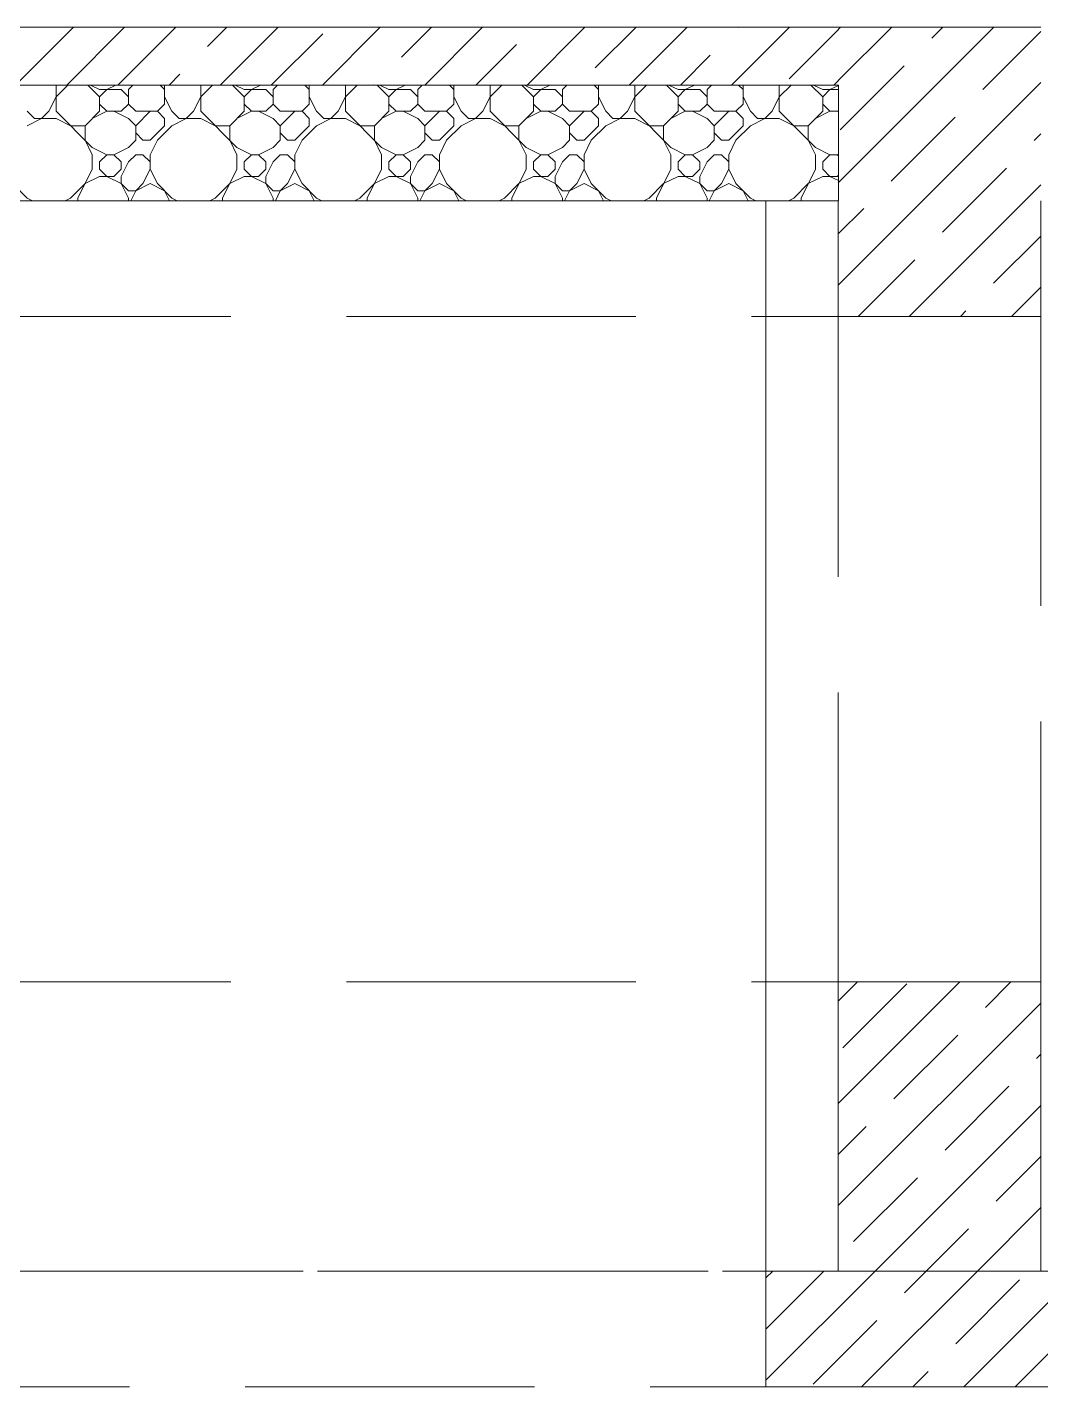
# Model space of a CAD drawing. Header units: millimetres. Extents: x 53645 to 137188, y 78097 to 135533.
# Drawn here: x 68644 to 70396, y 101230 to 103580 of the extents above; entities that cross this region are included whole.
import ezdxf

# ---------------------------------------------------------------- set-up
doc = ezdxf.new("R2010")
doc.units = ezdxf.units.MM
doc.linetypes.add('GOST2.303 4', pattern=[7, 5, -2, 0])
doc.layers.add('hatch', color=7, linetype='Continuous', lineweight=5)
doc.layers.add('Wall2', color=5, linetype='Continuous', lineweight=5)

msp = doc.modelspace()

# ---------------------------------------------------------------- linework, layer by layer
at = {"layer": 'hatch', "color": 251, "ltscale": 100}
for points in [[(70046.5, 103579.9), (65888.2, 103579.9)], [(68624.5, 103479.9), (68724.5, 103579.9)], [(68712.9, 103479.9), (68812.9, 103579.9)], [(68801.3, 103479.9), (68901.3, 103579.9)], [(68956.3, 103546.6), (68989.7, 103579.9)], [(68978.1, 103479.9), (69078.1, 103579.9)], [(69066.4, 103479.9), (69155.2, 103568.7)], [(69154.8, 103479.9), (69254.8, 103579.9)], [(69291.3, 103528), (69343.2, 103579.9)], [(69331.6, 103479.9), (69431.6, 103579.9)], [(69508.4, 103479.9), (69608.4, 103579.9)], [(69626.3, 103509.5), (69696.8, 103579.9)], [(69685.2, 103479.9), (69785.2, 103579.9)], [(69861.9, 103479.9), (69961.9, 103579.9)], [(69872.9, 103579.3), (69873.5, 103579.9)], [(69961.3, 103490.9), (70046.5, 103576.1)], [(70046.4, 103487.7), (70138.7, 103579.9)], [(70046.4, 103310.9), (70315.5, 103579.9)], [(70046.4, 103576.1), (70050.3, 103579.9)], [(70396.4, 103579.9), (70046.5, 103579.9)], [(70207.9, 103560.7), (70227.1, 103579.9)], [(70296.3, 103472.3), (70396.4, 103572.5)], [(69420, 103479.9), (69490.2, 103550.1)], [(69773.5, 103479.9), (69825.2, 103531.6)], [(68889.7, 103479.9), (68908.6, 103498.9)], [(70049.7, 103402.5), (70160.1, 103513)], [(65896.5, 103479.9), (70046.5, 103479.9)], [(65896.5, 103479.9), (70046.4, 103479.9)], [(68694.5, 103434.6), (68694.5, 103479.9)], [(68694.5, 103459.6), (68714.8, 103479.9)], [(68769.5, 103459.6), (68749.2, 103479.9)], [(68769.5, 103472.1), (68753.8, 103479.9)], [(68769.5, 103472.1), (68807, 103472.1)], [(68769.5, 103459.6), (68782, 103472.1)], [(68782, 103472.1), (68797.6, 103479.9)], [(68819.5, 103459.6), (68807, 103472.1)], [(68819.5, 103472.1), (68827.3, 103479.9)], [(68819.5, 103447.1), (68819.5, 103472.1)], [(68882, 103472.1), (68874.2, 103479.9)], [(68882, 103447.1), (68882, 103479.9)], [(68944.5, 103434.6), (68944.5, 103479.9)], [(68944.5, 103459.6), (68964.8, 103479.9)], [(69019.5, 103459.6), (68999.2, 103479.9)], [(69019.5, 103472.1), (69003.8, 103479.9)], [(69019.5, 103472.1), (69057, 103472.1)], [(69019.5, 103459.6), (69032, 103472.1)], [(69032, 103472.1), (69047.6, 103479.9)], [(69069.5, 103459.6), (69057, 103472.1)], [(69069.5, 103472.1), (69077.3, 103479.9)], [(69069.5, 103447.1), (69069.5, 103472.1)], [(69132, 103472.1), (69124.2, 103479.9)], [(69132, 103447.1), (69132, 103479.9)], [(69194.5, 103434.6), (69194.5, 103479.9)], [(69194.5, 103459.6), (69214.8, 103479.9)], [(69243.2, 103479.9), (69243.6, 103480.3)], [(69269.5, 103459.6), (69249.2, 103479.9)], [(69269.5, 103472.1), (69253.8, 103479.9)], [(69269.5, 103472.1), (69307, 103472.1)], [(69269.5, 103459.6), (69282, 103472.1)], [(69282, 103472.1), (69297.6, 103479.9)], [(69319.5, 103459.6), (69307, 103472.1)], [(69319.5, 103472.1), (69327.3, 103479.9)], [(69319.5, 103447.1), (69319.5, 103472.1)], [(69382, 103472.1), (69374.2, 103479.9)], [(69382, 103447.1), (69382, 103479.9)], [(69444.5, 103434.6), (69444.5, 103479.9)], [(69444.5, 103459.6), (69464.8, 103479.9)], [(69519.5, 103459.6), (69499.2, 103479.9)], [(69519.5, 103472.1), (69503.8, 103479.9)], [(69519.5, 103472.1), (69557, 103472.1)], [(69519.5, 103459.6), (69532, 103472.1)], [(69532, 103472.1), (69547.6, 103479.9)], [(69569.5, 103459.6), (69557, 103472.1)], [(69569.5, 103472.1), (69577.3, 103479.9)], [(69569.5, 103447.1), (69569.5, 103472.1)], [(69632, 103472.1), (69624.2, 103479.9)], [(69632, 103447.1), (69632, 103479.9)], [(69694.5, 103434.6), (69694.5, 103479.9)], [(69694.5, 103459.6), (69714.8, 103479.9)], [(69769.5, 103459.6), (69749.2, 103479.9)], [(69769.5, 103472.1), (69753.8, 103479.9)], [(69769.5, 103472.1), (69807, 103472.1)], [(69769.5, 103459.6), (69782, 103472.1)], [(69782, 103472.1), (69797.6, 103479.9)], [(69819.5, 103459.6), (69807, 103472.1)], [(69819.5, 103472.1), (69827.3, 103479.9)], [(69819.5, 103447.1), (69819.5, 103472.1)], [(69882, 103472.1), (69874.2, 103479.9)], [(69882, 103447.1), (69882, 103479.9)], [(69944.5, 103434.6), (69944.5, 103479.9)], [(69944.5, 103459.6), (69964.8, 103479.9)], [(70019.5, 103459.6), (69999.2, 103479.9)], [(70019.5, 103472.1), (70003.8, 103479.9)], [(70019.5, 103472.1), (70046.5, 103472.1)], [(70019.5, 103459.6), (70032, 103472.1)], [(70032, 103472.1), (70046.5, 103479.4)], [(70038.7, 103479.9), (70046.5, 103487.7)], [(70046.4, 103134.1), (70396.4, 103484.1)], [(70046.5, 103479.9), (70046.5, 103279.9)], [(68682, 103434.6), (68694.5, 103459.6)], [(68769.5, 103434.6), (68769.5, 103459.6)], [(68782, 103434.6), (68769.5, 103447.1)], [(68807, 103434.6), (68819.5, 103447.1)], [(68832, 103434.6), (68819.5, 103447.1)], [(68869.5, 103434.6), (68882, 103447.1)], [(68894.5, 103434.6), (68882, 103459.6)], [(68932, 103434.6), (68944.5, 103459.6)], [(69019.5, 103434.6), (69019.5, 103459.6)], [(69032, 103434.6), (69019.5, 103447.1)], [(69057, 103434.6), (69069.5, 103447.1)], [(69082, 103434.6), (69069.5, 103447.1)], [(69119.5, 103434.6), (69132, 103447.1)], [(69144.5, 103434.6), (69132, 103459.6)], [(69182, 103434.6), (69194.5, 103459.6)], [(69269.5, 103434.6), (69269.5, 103459.6)], [(69282, 103434.6), (69269.5, 103447.1)], [(69307, 103434.6), (69319.5, 103447.1)], [(69332, 103434.6), (69319.5, 103447.1)], [(69369.5, 103434.6), (69382, 103447.1)], [(69394.5, 103434.6), (69382, 103459.6)], [(69432, 103434.6), (69444.5, 103459.6)], [(69519.5, 103434.6), (69519.5, 103459.6)], [(69532, 103434.6), (69519.5, 103447.1)], [(69557, 103434.6), (69569.5, 103447.1)], [(69582, 103434.6), (69569.5, 103447.1)], [(69619.5, 103434.6), (69632, 103447.1)], [(69644.5, 103434.6), (69632, 103459.6)], [(69682, 103434.6), (69694.5, 103459.6)], [(69769.5, 103434.6), (69769.5, 103459.6)], [(69782, 103434.6), (69769.5, 103447.1)], [(69807, 103434.6), (69819.5, 103447.1)], [(69832, 103434.6), (69819.5, 103447.1)], [(69869.5, 103434.6), (69882, 103447.1)], [(69894.5, 103434.6), (69882, 103459.6)], [(69932, 103434.6), (69944.5, 103459.6)], [(70019.5, 103434.6), (70019.5, 103459.6)], [(70032, 103434.6), (70019.5, 103447.1)], [(68657, 103422.1), (68644.5, 103434.6)], [(68669.5, 103422.1), (68682, 103434.6)], [(68757, 103372.1), (68694.5, 103434.6)], [(68744.5, 103409.6), (68769.5, 103434.6)], [(68757, 103422.1), (68782, 103434.6)], [(68782, 103434.6), (68807, 103434.6)], [(68819.5, 103422.1), (68794.5, 103434.6)], [(68832, 103434.6), (68869.5, 103434.6)], [(68832, 103409.6), (68857, 103434.6)], [(68882, 103422.1), (68869.5, 103434.6)], [(68907, 103422.1), (68894.5, 103434.6)], [(68919.5, 103422.1), (68932, 103434.6)], [(69007, 103372.1), (68944.5, 103434.6)], [(68994.5, 103409.6), (69019.5, 103434.6)], [(69007, 103422.1), (69032, 103434.6)], [(69032, 103434.6), (69057, 103434.6)], [(69069.5, 103422.1), (69044.5, 103434.6)], [(69082, 103434.6), (69119.5, 103434.6)], [(69082, 103409.6), (69107, 103434.6)], [(69132, 103422.1), (69119.5, 103434.6)], [(69157, 103422.1), (69144.5, 103434.6)], [(69169.5, 103422.1), (69182, 103434.6)], [(69257, 103372.1), (69194.5, 103434.6)], [(69244.5, 103409.6), (69269.5, 103434.6)], [(69257, 103422.1), (69282, 103434.6)], [(69282, 103434.6), (69307, 103434.6)], [(69319.5, 103422.1), (69294.5, 103434.6)], [(69332, 103434.6), (69369.5, 103434.6)], [(69332, 103409.6), (69357, 103434.6)], [(69382, 103422.1), (69369.5, 103434.6)], [(69407, 103422.1), (69394.5, 103434.6)], [(69419.5, 103422.1), (69432, 103434.6)], [(69507, 103372.1), (69444.5, 103434.6)], [(69494.5, 103409.6), (69519.5, 103434.6)], [(69507, 103422.1), (69532, 103434.6)], [(69532, 103434.6), (69557, 103434.6)], [(69569.5, 103422.1), (69544.5, 103434.6)], [(69582, 103434.6), (69619.5, 103434.6)], [(69582, 103409.6), (69607, 103434.6)], [(69632, 103422.1), (69619.5, 103434.6)], [(69657, 103422.1), (69644.5, 103434.6)], [(69669.5, 103422.1), (69682, 103434.6)], [(69757, 103372.1), (69694.5, 103434.6)], [(69744.5, 103409.6), (69769.5, 103434.6)], [(69757, 103422.1), (69782, 103434.6)], [(69782, 103434.6), (69807, 103434.6)], [(69819.5, 103422.1), (69794.5, 103434.6)], [(69832, 103434.6), (69869.5, 103434.6)], [(69832, 103409.6), (69857, 103434.6)], [(69882, 103422.1), (69869.5, 103434.6)], [(69907, 103422.1), (69894.5, 103434.6)], [(69919.5, 103422.1), (69932, 103434.6)], [(70007, 103372.1), (69944.5, 103434.6)], [(69994.5, 103409.6), (70019.5, 103434.6)], [(70007, 103422.1), (70032, 103434.6)], [(70032, 103434.6), (70046.5, 103434.6)], [(70046.5, 103433.6), (70044.5, 103434.6)], [(70138, 103314.1), (70248.5, 103424.6)], [(68644.5, 103409.6), (68669.5, 103422.1)], [(68657, 103422.1), (68694.5, 103422.1)], [(68719.5, 103409.6), (68694.5, 103422.1)], [(68719.5, 103409.6), (68744.5, 103409.6)], [(68744.5, 103384.6), (68744.5, 103409.6)], [(68832, 103409.6), (68819.5, 103422.1)], [(68832, 103384.6), (68832, 103409.6)], [(68857, 103384.6), (68882, 103409.6)], [(68869.5, 103384.6), (68894.5, 103409.6)], [(68882, 103409.6), (68882, 103422.1)], [(68894.5, 103409.6), (68919.5, 103422.1)], [(68907, 103422.1), (68944.5, 103422.1)], [(68969.5, 103409.6), (68944.5, 103422.1)], [(68969.5, 103409.6), (68994.5, 103409.6)], [(68994.5, 103384.6), (68994.5, 103409.6)], [(69082, 103409.6), (69069.5, 103422.1)], [(69082, 103384.6), (69082, 103409.6)], [(69107, 103384.6), (69132, 103409.6)], [(69119.5, 103384.6), (69144.5, 103409.6)], [(69132, 103409.6), (69132, 103422.1)], [(69144.5, 103409.6), (69169.5, 103422.1)], [(69157, 103422.1), (69194.5, 103422.1)], [(69219.5, 103409.6), (69194.5, 103422.1)], [(69219.5, 103409.6), (69244.5, 103409.6)], [(69244.5, 103384.6), (69244.5, 103409.6)], [(69332, 103409.6), (69319.5, 103422.1)], [(69332, 103384.6), (69332, 103409.6)], [(69357, 103384.6), (69382, 103409.6)], [(69369.5, 103384.6), (69394.5, 103409.6)], [(69382, 103409.6), (69382, 103422.1)], [(69394.5, 103409.6), (69419.5, 103422.1)], [(69407, 103422.1), (69444.5, 103422.1)], [(69469.5, 103409.6), (69444.5, 103422.1)], [(69469.5, 103409.6), (69494.5, 103409.6)], [(69494.5, 103384.6), (69494.5, 103409.6)], [(69582, 103409.6), (69569.5, 103422.1)], [(69582, 103384.6), (69582, 103409.6)], [(69607, 103384.6), (69632, 103409.6)], [(69619.5, 103384.6), (69644.5, 103409.6)], [(69632, 103409.6), (69632, 103422.1)], [(69644.5, 103409.6), (69669.5, 103422.1)], [(69657, 103422.1), (69694.5, 103422.1)], [(69719.5, 103409.6), (69694.5, 103422.1)], [(69719.5, 103409.6), (69744.5, 103409.6)], [(69744.5, 103384.6), (69744.5, 103409.6)], [(69832, 103409.6), (69819.5, 103422.1)], [(69832, 103384.6), (69832, 103409.6)], [(69857, 103384.6), (69882, 103409.6)], [(69869.5, 103384.6), (69894.5, 103409.6)], [(69882, 103409.6), (69882, 103422.1)], [(69894.5, 103409.6), (69919.5, 103422.1)], [(69907, 103422.1), (69944.5, 103422.1)], [(69969.5, 103409.6), (69944.5, 103422.1)], [(69969.5, 103409.6), (69994.5, 103409.6)], [(69994.5, 103384.6), (69994.5, 103409.6)], [(68757, 103359.6), (68744.5, 103384.6)], [(68819.5, 103372.1), (68832, 103384.6)], [(68844.5, 103384.6), (68832, 103397.1)], [(68844.5, 103384.6), (68857, 103384.6)], [(68869.5, 103384.6), (68857, 103359.6)], [(69007, 103359.6), (68994.5, 103384.6)], [(69069.5, 103372.1), (69082, 103384.6)], [(69094.5, 103384.6), (69082, 103397.1)], [(69094.5, 103384.6), (69107, 103384.6)], [(69119.5, 103384.6), (69107, 103359.6)], [(69257, 103359.6), (69244.5, 103384.6)], [(69319.5, 103372.1), (69332, 103384.6)], [(69344.5, 103384.6), (69332, 103397.1)], [(69344.5, 103384.6), (69357, 103384.6)], [(69369.5, 103384.6), (69357, 103359.6)], [(69507, 103359.6), (69494.5, 103384.6)], [(69569.5, 103372.1), (69582, 103384.6)], [(69594.5, 103384.6), (69582, 103397.1)], [(69594.5, 103384.6), (69607, 103384.6)], [(69619.5, 103384.6), (69607, 103359.6)], [(69757, 103359.6), (69744.5, 103384.6)], [(69819.5, 103372.1), (69832, 103384.6)], [(69844.5, 103384.6), (69832, 103397.1)], [(69844.5, 103384.6), (69857, 103384.6)], [(69869.5, 103384.6), (69857, 103359.6)], [(70007, 103359.6), (69994.5, 103384.6)], [(70384.7, 103383.9), (70396.4, 103395.7)], [(68782, 103359.6), (68757, 103372.1)], [(68757, 103334.6), (68757, 103359.6)], [(68769.5, 103347.1), (68782, 103359.6)], [(68782, 103359.6), (68794.5, 103359.6)], [(68794.5, 103359.6), (68819.5, 103372.1)], [(68807, 103347.1), (68794.5, 103359.6)], [(68819.5, 103347.1), (68832, 103359.6)], [(68832, 103359.6), (68844.5, 103359.6)], [(68857, 103347.1), (68844.5, 103359.6)], [(68857, 103334.6), (68857, 103359.6)], [(69032, 103359.6), (69007, 103372.1)], [(69007, 103334.6), (69007, 103359.6)], [(69019.5, 103347.1), (69032, 103359.6)], [(69032, 103359.6), (69044.5, 103359.6)], [(69044.5, 103359.6), (69069.5, 103372.1)], [(69057, 103347.1), (69044.5, 103359.6)], [(69069.5, 103347.1), (69082, 103359.6)], [(69082, 103359.6), (69094.5, 103359.6)], [(69107, 103347.1), (69094.5, 103359.6)], [(69107, 103334.6), (69107, 103359.6)], [(69282, 103359.6), (69257, 103372.1)], [(69257, 103334.6), (69257, 103359.6)], [(69269.5, 103347.1), (69282, 103359.6)], [(69282, 103359.6), (69294.5, 103359.6)], [(69294.5, 103359.6), (69319.5, 103372.1)], [(69307, 103347.1), (69294.5, 103359.6)], [(69319.5, 103347.1), (69332, 103359.6)], [(69332, 103359.6), (69344.5, 103359.6)], [(69357, 103347.1), (69344.5, 103359.6)], [(69357, 103334.6), (69357, 103359.6)], [(69532, 103359.6), (69507, 103372.1)], [(69507, 103334.6), (69507, 103359.6)], [(69519.5, 103347.1), (69532, 103359.6)], [(69532, 103359.6), (69544.5, 103359.6)], [(69544.5, 103359.6), (69569.5, 103372.1)], [(69557, 103347.1), (69544.5, 103359.6)], [(69569.5, 103347.1), (69582, 103359.6)], [(69582, 103359.6), (69594.5, 103359.6)], [(69607, 103347.1), (69594.5, 103359.6)], [(69607, 103334.6), (69607, 103359.6)], [(69782, 103359.6), (69757, 103372.1)], [(69757, 103334.6), (69757, 103359.6)], [(69769.5, 103347.1), (69782, 103359.6)], [(69782, 103359.6), (69794.5, 103359.6)], [(69794.5, 103359.6), (69819.5, 103372.1)], [(69807, 103347.1), (69794.5, 103359.6)], [(69819.5, 103347.1), (69832, 103359.6)], [(69832, 103359.6), (69844.5, 103359.6)], [(69857, 103347.1), (69844.5, 103359.6)], [(69857, 103334.6), (69857, 103359.6)], [(70032, 103359.6), (70007, 103372.1)], [(70007, 103334.6), (70007, 103359.6)], [(70019.5, 103347.1), (70032, 103359.6)], [(70032, 103359.6), (70044.5, 103359.6)], [(70044.5, 103359.6), (70046.5, 103360.6)], [(70046.5, 103357.7), (70044.5, 103359.6)], [(68732, 103284.6), (68757, 103334.6)], [(68769.5, 103334.6), (68769.5, 103347.1)], [(68782, 103322.1), (68769.5, 103334.6)], [(68794.5, 103322.1), (68807, 103334.6)], [(68807, 103334.6), (68807, 103347.1)], [(68807, 103322.1), (68819.5, 103347.1)], [(68844.5, 103309.6), (68857, 103334.6)], [(68869.5, 103309.6), (68857, 103334.6)], [(68982, 103284.6), (69007, 103334.6)], [(69019.5, 103334.6), (69019.5, 103347.1)], [(69032, 103322.1), (69019.5, 103334.6)], [(69044.5, 103322.1), (69057, 103334.6)], [(69057, 103334.6), (69057, 103347.1)], [(69057, 103322.1), (69069.5, 103347.1)], [(69094.5, 103309.6), (69107, 103334.6)], [(69119.5, 103309.6), (69107, 103334.6)], [(69232, 103284.6), (69257, 103334.6)], [(69269.5, 103334.6), (69269.5, 103347.1)], [(69282, 103322.1), (69269.5, 103334.6)], [(69294.5, 103322.1), (69307, 103334.6)], [(69307, 103334.6), (69307, 103347.1)], [(69307, 103322.1), (69319.5, 103347.1)], [(69344.5, 103309.6), (69357, 103334.6)], [(69369.5, 103309.6), (69357, 103334.6)], [(69482, 103284.6), (69507, 103334.6)], [(69519.5, 103334.6), (69519.5, 103347.1)], [(69532, 103322.1), (69519.5, 103334.6)], [(69544.5, 103322.1), (69557, 103334.6)], [(69557, 103334.6), (69557, 103347.1)], [(69557, 103322.1), (69569.5, 103347.1)], [(69594.5, 103309.6), (69607, 103334.6)], [(69619.5, 103309.6), (69607, 103334.6)], [(69732, 103284.6), (69757, 103334.6)], [(69769.5, 103334.6), (69769.5, 103347.1)], [(69782, 103322.1), (69769.5, 103334.6)], [(69794.5, 103322.1), (69807, 103334.6)], [(69807, 103334.6), (69807, 103347.1)], [(69807, 103322.1), (69819.5, 103347.1)], [(69844.5, 103309.6), (69857, 103334.6)], [(69869.5, 103309.6), (69857, 103334.6)], [(69982, 103284.6), (70007, 103334.6)], [(70019.5, 103334.6), (70019.5, 103347.1)], [(70032, 103322.1), (70019.5, 103334.6)], [(70226.4, 103225.7), (70336.9, 103336.2)], [(68644.5, 103284.6), (68619.5, 103309.6)], [(68719.5, 103284.6), (68744.5, 103309.6)], [(68744.5, 103309.6), (68769.5, 103322.1)], [(68769.5, 103322.1), (68794.5, 103322.1)], [(68807, 103309.6), (68782, 103322.1)], [(68807, 103309.6), (68807, 103322.1)], [(68819.5, 103297.1), (68807, 103309.6)], [(68819.5, 103284.6), (68807, 103309.6)], [(68832, 103297.1), (68844.5, 103309.6)], [(68832, 103297.1), (68857, 103309.6)], [(68882, 103297.1), (68857, 103309.6)], [(68882, 103297.1), (68857, 103309.6)], [(68894.5, 103284.6), (68869.5, 103309.6)], [(68969.5, 103284.6), (68994.5, 103309.6)], [(68994.5, 103309.6), (69019.5, 103322.1)], [(69019.5, 103322.1), (69044.5, 103322.1)], [(69057, 103309.6), (69032, 103322.1)], [(69057, 103309.6), (69057, 103322.1)], [(69069.5, 103297.1), (69057, 103309.6)], [(69069.5, 103284.6), (69057, 103309.6)], [(69082, 103297.1), (69094.5, 103309.6)], [(69082, 103297.1), (69107, 103309.6)], [(69132, 103297.1), (69107, 103309.6)], [(69132, 103297.1), (69107, 103309.6)], [(69144.5, 103284.6), (69119.5, 103309.6)], [(69219.5, 103284.6), (69244.5, 103309.6)], [(69244.5, 103309.6), (69269.5, 103322.1)], [(69269.5, 103322.1), (69294.5, 103322.1)], [(69307, 103309.6), (69282, 103322.1)], [(69307, 103309.6), (69307, 103322.1)], [(69319.5, 103297.1), (69307, 103309.6)], [(69319.5, 103284.6), (69307, 103309.6)], [(69332, 103297.1), (69344.5, 103309.6)], [(69332, 103297.1), (69357, 103309.6)], [(69382, 103297.1), (69357, 103309.6)], [(69382, 103297.1), (69357, 103309.6)], [(69394.5, 103284.6), (69369.5, 103309.6)], [(69469.5, 103284.6), (69494.5, 103309.6)], [(69494.5, 103309.6), (69519.5, 103322.1)], [(69519.5, 103322.1), (69544.5, 103322.1)], [(69557, 103309.6), (69532, 103322.1)], [(69557, 103309.6), (69557, 103322.1)], [(69569.5, 103297.1), (69557, 103309.6)], [(69569.5, 103284.6), (69557, 103309.6)], [(69582, 103297.1), (69594.5, 103309.6)], [(69582, 103297.1), (69607, 103309.6)], [(69632, 103297.1), (69607, 103309.6)], [(69632, 103297.1), (69607, 103309.6)], [(69644.5, 103284.6), (69619.5, 103309.6)], [(69719.5, 103284.6), (69744.5, 103309.6)], [(69744.5, 103309.6), (69769.5, 103322.1)], [(69769.5, 103322.1), (69794.5, 103322.1)], [(69807, 103309.6), (69782, 103322.1)], [(69807, 103309.6), (69807, 103322.1)], [(69819.5, 103297.1), (69807, 103309.6)], [(69819.5, 103284.6), (69807, 103309.6)], [(69832, 103297.1), (69844.5, 103309.6)], [(69832, 103297.1), (69857, 103309.6)], [(69882, 103297.1), (69857, 103309.6)], [(69882, 103297.1), (69857, 103309.6)], [(69894.5, 103284.6), (69869.5, 103309.6)], [(69969.5, 103284.6), (69994.5, 103309.6)], [(69994.5, 103309.6), (70019.5, 103322.1)], [(70019.5, 103322.1), (70044.5, 103322.1)], [(70046.5, 103314.9), (70032, 103322.1)], [(70044.5, 103322.1), (70046.5, 103324.1)], [(70169, 103079.9), (70396.4, 103307.4)], [(68653.8, 103279.9), (68644.5, 103284.6)], [(68710.1, 103279.9), (68719.5, 103284.6)], [(68732, 103279.9), (68732, 103284.6)], [(68819.5, 103297.1), (68832, 103297.1)], [(68819.5, 103279.9), (68819.5, 103284.6)], [(68823.4, 103279.9), (68832, 103297.1)], [(68890.6, 103279.9), (68882, 103297.1)], [(68903.8, 103279.9), (68894.5, 103284.6)], [(68960.1, 103279.9), (68969.5, 103284.6)], [(68982, 103279.9), (68982, 103284.6)], [(69069.5, 103297.1), (69082, 103297.1)], [(69069.5, 103279.9), (69069.5, 103284.6)], [(69073.4, 103279.9), (69082, 103297.1)], [(69140.6, 103279.9), (69132, 103297.1)], [(69153.8, 103279.9), (69144.5, 103284.6)], [(69210.1, 103279.9), (69219.5, 103284.6)], [(69232, 103279.9), (69232, 103284.6)], [(69319.5, 103297.1), (69332, 103297.1)], [(69319.5, 103279.9), (69319.5, 103284.6)], [(69323.4, 103279.9), (69332, 103297.1)], [(69390.6, 103279.9), (69382, 103297.1)], [(69403.8, 103279.9), (69394.5, 103284.6)], [(69460.1, 103279.9), (69469.5, 103284.6)], [(69482, 103279.9), (69482, 103284.6)], [(69569.5, 103297.1), (69582, 103297.1)], [(69569.5, 103279.9), (69569.5, 103284.6)], [(69573.4, 103279.9), (69582, 103297.1)], [(69640.6, 103279.9), (69632, 103297.1)], [(69653.8, 103279.9), (69644.5, 103284.6)], [(69710.1, 103279.9), (69719.5, 103284.6)], [(69732, 103279.9), (69732, 103284.6)], [(69819.5, 103297.1), (69832, 103297.1)], [(69819.5, 103279.9), (69819.5, 103284.6)], [(69823.4, 103279.9), (69832, 103297.1)], [(69890.6, 103279.9), (69882, 103297.1)], [(69903.8, 103279.9), (69894.5, 103284.6)], [(69960.1, 103279.9), (69969.5, 103284.6)], [(69982, 103279.9), (69982, 103284.6)], [(70046.4, 103222.5), (70090.3, 103266.4)], [(70314.8, 103137.3), (70396.4, 103219)], [(70080.7, 103079.9), (70178.7, 103178)], [(70345.8, 103079.9), (70396.4, 103130.6)], [(70257.4, 103079.9), (70267.1, 103089.6)], [(70046.4, 101896.7), (70079.7, 101929.9)], [(70046.4, 101719.9), (70256.5, 101929.9)], [(70054.1, 101815.9), (70164.6, 101926.4)], [(70300.7, 101885.8), (70344.9, 101929.9)], [(70046.4, 101543.1), (70396.4, 101893.1)], [(70142.5, 101727.5), (70253, 101838)], [(70389.1, 101797.4), (70396.4, 101804.8)], [(70230.9, 101639.2), (70341.3, 101749.6)], [(70110, 101429.9), (70396.4, 101716.4)], [(70046.4, 101631.5), (70094.7, 101679.8)], [(70319.2, 101550.8), (70396.4, 101628)], [(70072.6, 101480.9), (70183.1, 101591.4)], [(70286.8, 101429.9), (70396.4, 101539.6)], [(70198.4, 101429.9), (70271.5, 101503)], [(69921.4, 101418.1), (69933.3, 101429.9)], [(69921.4, 101241.4), (70110, 101429.9)], [(69921.4, 101329.8), (70021.6, 101429.9)], [(70086.8, 101229.9), (70286.8, 101429.9)], [(70161, 101392.6), (70198.4, 101429.9)], [(70263.6, 101229.9), (70463.6, 101429.9)], [(70249.4, 101304.2), (70359.9, 101414.7)], [(70002.8, 101234.3), (70113.3, 101344.8)], [(70352, 101229.9), (70448.3, 101326.3)], [(70175.2, 101229.9), (70201.7, 101256.4)]]:
    msp.add_lwpolyline(points, dxfattribs=at)
at = {"layer": 'Wall2', "ltscale": 100}
for points in [[(70046.5, 103279.9), (65896.5, 103279.9)], [(70046.4, 103279.9), (70046.4, 103079.9)], [(70396.4, 103079.9), (70396.4, 103279.9)], [(70046.4, 103079.9), (70396.4, 103079.9)], [(70396.4, 101929.9), (70046.4, 101929.9)], [(70046.4, 101929.9), (70046.4, 101429.9)], [(70396.4, 101429.9), (70396.4, 101929.9)], [(70046.4, 101429.9), (69921.4, 101429.9)], [(69921.4, 101429.9), (69921.4, 101229.9)], [(70521.4, 101429.9), (70396.4, 101429.9)], [(69921.4, 101229.9), (70521.4, 101229.9)]]:
    msp.add_lwpolyline(points, dxfattribs=at)
at = {"layer": 'Wall2', "color": 4, "linetype": 'Continuous', "lineweight": 0, "ltscale": 100}
for points in [[(66021.5, 103279.9), (69921.4, 103279.9)], [(69921.4, 103279.9), (69921.4, 101229.9)], [(69921.4, 101229.9), (70521.4, 101229.9)]]:
    msp.add_lwpolyline(points, dxfattribs=at)
at = {"layer": 'Wall2', "color": 4, "linetype": 'GOST2.303 4', "lineweight": 0, "ltscale": 100}
msp.add_lwpolyline([(61496.5, 103079.9), (74546.4, 103079.9)], dxfattribs=at)
for points in [[(70046.4, 103079.9), (70396.4, 103079.9), (70396.4, 101929.9), (70046.4, 101929.9)], [(61496.5, 101929.9), (74546.4, 101929.9), (74546.4, 101429.9), (61496.5, 101429.9)], [(61621.5, 101429.9), (74421.4, 101429.9), (74421.4, 101229.9), (61621.5, 101229.9)]]:
    msp.add_lwpolyline(points, close=True, dxfattribs=at)

doc.saveas('drawing.dxf')
